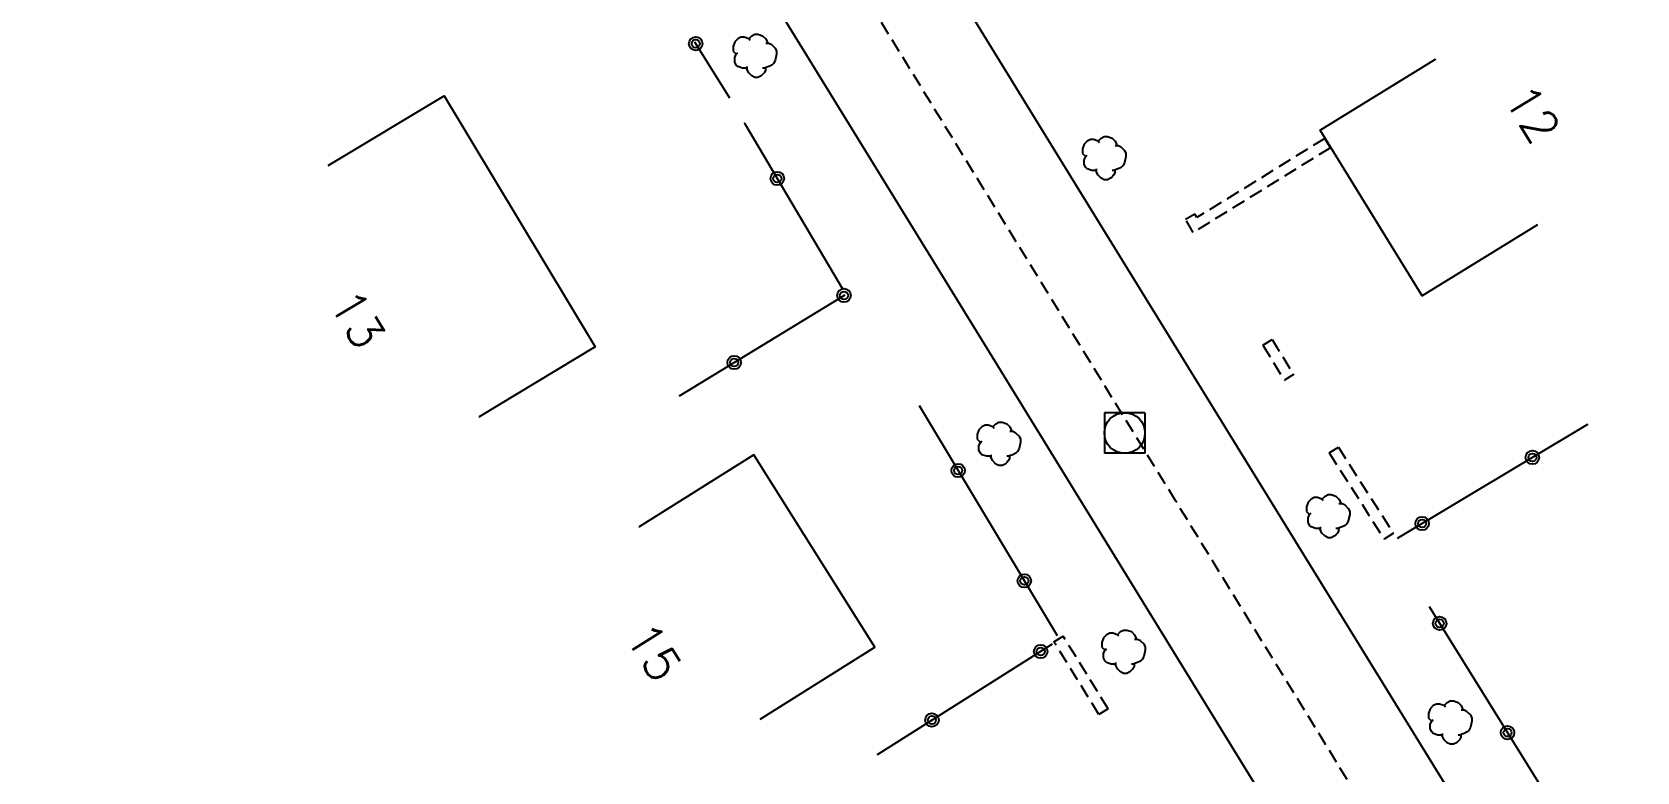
# Model space of a CAD drawing. Header units: millimetres. Extents: x 135000 to 136000, y 129211 to 130000.
# Drawn here: x 135001.2 to 135060.5, y 129671.4 to 129698.7 of the extents above; entities that cross this region are included whole.
import ezdxf
from ezdxf.enums import TextEntityAlignment as Align

# ---------------------------------------------------------------- set-up
doc = ezdxf.new("R2010")
doc.units = ezdxf.units.MM
doc.linetypes.add('DASHED', pattern=[0.75, 0.5, -0.25])
doc.layers.get('0').update_dxf_attribs({"linetype": 'CONTINUOUS'})
for name, color, linetype in [('W0001', 6, 'DASHED'), ('W0008', 7, 'CONTINUOUS'), ('W0100', 7, 'CONTINUOUS'), ('W0112', 1, 'DASHED'), ('W0300', 7, 'CONTINUOUS'), ('W0322', 7, 'CONTINUOUS'), ('W0420', 7, 'CONTINUOUS'), ('W0991', 7, 'CONTINUOUS')]:
    doc.layers.add(name, color=color, linetype=linetype)
doc.styles.get("Standard").update_dxf_attribs({"font": 'romans.shx', "width": 0.85})

# ---------------------------------------------------------------- blocks, each defined once
blk = doc.blocks.new('T300')
for p, q in [((-0.686, 0.629), (-0.8, 0.514)), ((-0.571, 0.686), (-0.686, 0.629)), ((-0.457, 0.686), (-0.571, 0.686)), ((-0.286, 0.629), (-0.457, 0.686)), ((-0.286, 0.629), (-0.171, 0.743)), ((-0.229, 0.571), (-0.286, 0.629)), ((-0.171, 0.743), (-0.057, 0.8)), ((-0.057, 0.8), (0.057, 0.8)), ((0.057, 0.8), (0.229, 0.743)), ((0.229, 0.743), (0.343, 0.629)), ((0.343, 0.629), (0.4, 0.514)), ((-0.8, 0.514), (-0.857, 0.343)), ((-0.857, 0.343), (-0.857, 0.171)), ((-0.857, 0.171), (-0.743, 0.057)), ((-0.8, -0.057), (-0.743, 0.057)), ((-0.743, 0.057), (-0.686, 0.114)), ((0.457, 0.457), (0.343, 0.457)), ((0.4, 0.514), (0.4, 0.457)), ((0.571, 0.4), (0.457, 0.457)), ((0.571, 0.4), (0.686, 0.286)), ((0.686, 0.286), (0.743, 0.171)), ((0.743, 0.057), (0.686, -0.171)), ((0.743, 0.171), (0.743, 0.057)), ((-0.8, -0.171), (-0.8, -0.057)), ((-0.8, -0.229), (-0.8, -0.171)), ((-0.743, -0.343), (-0.8, -0.229)), ((-0.686, -0.4), (-0.743, -0.343)), ((-0.514, -0.457), (-0.686, -0.4)), ((-0.4, -0.457), (-0.514, -0.457)), ((-0.4, -0.457), (-0.343, -0.457)), ((-0.343, -0.457), (-0.343, -0.4)), ((-0.343, -0.514), (-0.343, -0.457)), ((-0.286, -0.629), (-0.343, -0.514)), ((0.286, -0.457), (0.229, -0.457)), ((0.457, -0.4), (0.286, -0.457)), ((0.343, -0.514), (0.286, -0.629)), ((0.343, -0.514), (0.343, -0.457)), ((0.571, -0.343), (0.457, -0.4)), ((0.629, -0.286), (0.571, -0.343)), ((0.686, -0.171), (0.629, -0.286)), ((-0.171, -0.743), (-0.286, -0.629)), ((-0.057, -0.8), (-0.171, -0.743)), ((0.057, -0.8), (-0.057, -0.8)), ((0.171, -0.743), (0.057, -0.8)), ((0.229, -0.686), (0.171, -0.743)), ((0.286, -0.629), (0.229, -0.686))]:
    blk.add_line(p, q)
blk = doc.blocks.new('T420')
for p, q in [((0.75, 0.75), (-0.75, 0.75)), ((-0.75, 0.75), (-0.75, -0.75)), ((0.75, 0.75), (0.75, -0.75)), ((0.75, -0.75), (-0.75, -0.75))]:
    blk.add_line(p, q)
blk.add_ellipse((0, 0), major_axis=(-0.53, 0.53), ratio=1, start_param=3.926991, end_param=10.210176)
blk = doc.blocks.new('t322o')
at = {"color": 0, "linetype": 'Continuous'}
for radius in [0.25, 0.15]:
    blk.add_circle((0, 0), radius, dxfattribs=at)

msp = doc.modelspace()

# ---------------------------------------------------------------- linework, layer by layer
at = {"layer": 'W0001'}
msp.add_lwpolyline([(135195.041, 129595.942), (135184.012, 129594.013), (135164.114, 129591.496), (135153.09, 129590.964), (135143.643, 129591.582), (135135.473, 129592.832), (135124.961, 129595.46), (135112.846, 129600.134), (135104.069, 129604.805), (135097.513, 129608.919), (135087.508, 129617.032), (135081.238, 129623.366), (135074.346, 129631.758), (135069.284, 129639.57), (135062.102, 129651.201), (135053.755, 129664.747), (135043.494, 129681.404), (135031.134, 129701.482), (135020.994, 129717.902), (135009.515, 129736.472), (135003.841, 129745.704)], dxfattribs=at)
at = {"layer": 'W0008'}
for points in [[(135112.602, 129603.547), (135109.526, 129605.14), (135106.353, 129606.888), (135101.638, 129609.722), (135096.623, 129613.13), (135091.168, 129617.643), (135086.052, 129622.555), (135084.671, 129623.937), (135083.446, 129625.355), (135080.819, 129628.337), (135078.816, 129630.779), (135076.839, 129633.37), (135074.32, 129637.123), (135066.414, 129649.887), (135057.039, 129665.106), (135054.729, 129668.876), (135039.723, 129693.203), (135028.594, 129711.304), (135020.202, 129724.797), (135014.772, 129733.582), (135006.445, 129747.148)], [(135113.043, 129596.758), (135110.38, 129597.998), (135106.196, 129600.167), (135100.932, 129603.178), (135095.835, 129606.443), (135090.175, 129610.672), (135084.852, 129615.395), (135081.25, 129618.958), (135080.829, 129619.417), (135077.81, 129622.699), (135074.773, 129626.255), (135072.101, 129629.78), (135069.263, 129633.98), (135066.846, 129637.818), (135060.358, 129648.348), (135049.793, 129665.484), (135036.616, 129686.878), (135022.748, 129709.425), (135010.73, 129728.834), (135001.237, 129744.261)]]:
    msp.add_lwpolyline(points, dxfattribs=at)
at = {"layer": 'W0100'}
for points in [[(135056.854, 129691.601), (135052.596, 129688.981), (135048.827, 129695.104), (135053.085, 129697.725), (135053.085, 129697.725), (135053.085, 129697.725), (135053.085, 129697.725), (135053.085, 129697.725), (135053.085, 129697.725), (135053.085, 129697.725), (135053.085, 129697.725), (135053.085, 129697.725), (135053.085, 129697.725), (135053.085, 129697.725), (135053.085, 129697.725), (135053.085, 129697.725), (135053.085, 129697.725), (135053.085, 129697.725), (135053.085, 129697.725), (135053.085, 129697.725), (135053.085, 129697.725), (135053.085, 129697.725), (135053.085, 129697.725), (135053.085, 129697.725), (135053.085, 129697.725), (135053.085, 129697.725), (135053.085, 129697.725), (135053.085, 129697.725), (135053.085, 129697.725), (135053.085, 129697.725), (135053.085, 129697.725), (135053.085, 129697.725), (135053.085, 129697.725), (135053.085, 129697.725), (135053.085, 129697.725), (135053.085, 129697.725), (135053.085, 129697.725), (135053.085, 129697.725), (135053.085, 129697.725), (135053.085, 129697.725), (135053.085, 129697.725), (135053.085, 129697.725), (135053.085, 129697.725), (135053.085, 129697.725), (135053.085, 129697.725), (135053.085, 129697.725), (135053.085, 129697.725), (135053.085, 129697.725), (135053.085, 129697.725), (135053.085, 129697.725), (135053.085, 129697.725), (135053.085, 129697.725), (135053.085, 129697.725), (135053.085, 129697.725), (135053.085, 129697.725), (135053.085, 129697.725), (135053.085, 129697.725), (135053.085, 129697.725), (135053.085, 129697.725), (135053.085, 129697.725), (135053.085, 129697.725), (135053.085, 129697.725), (135053.085, 129697.725), (135053.085, 129697.725), (135053.085, 129697.725), (135053.085, 129697.725), (135053.085, 129697.725), (135053.085, 129697.725), (135053.085, 129697.725), (135053.085, 129697.725), (135053.085, 129697.725), (135053.085, 129697.725), (135053.085, 129697.725), (135053.085, 129697.725), (135053.085, 129697.725), (135053.085, 129697.725), (135053.085, 129697.725), (135053.085, 129697.725), (135053.085, 129697.725), (135053.085, 129697.725), (135053.085, 129697.725), (135053.085, 129697.725), (135053.085, 129697.725), (135053.085, 129697.725), (135053.085, 129697.725), (135053.085, 129697.725), (135053.085, 129697.725), (135053.085, 129697.725), (135053.085, 129697.725), (135053.085, 129697.725), (135053.085, 129697.725), (135053.085, 129697.725), (135053.085, 129697.725), (135053.085, 129697.725), (135053.085, 129697.725), (135053.085, 129697.725), (135053.085, 129697.725), (135053.085, 129697.725), (135053.085, 129697.725), (135053.085, 129697.725), (135053.085, 129697.725), (135053.085, 129697.725), (135053.085, 129697.725), (135053.085, 129697.725), (135053.085, 129697.725), (135053.085, 129697.725), (135053.085, 129697.725), (135053.085, 129697.725), (135053.085, 129697.725), (135053.085, 129697.725), (135053.085, 129697.725), (135053.085, 129697.725), (135053.085, 129697.725), (135053.085, 129697.725), (135053.085, 129697.725), (135053.085, 129697.725), (135053.085, 129697.725), (135053.085, 129697.725), (135053.085, 129697.725), (135053.085, 129697.725)], [(135012.181, 129693.794), (135016.466, 129696.371), (135022.042, 129687.1), (135017.758, 129684.523), (135017.758, 129684.523), (135017.758, 129684.523), (135017.758, 129684.523), (135017.758, 129684.523), (135017.758, 129684.523), (135017.758, 129684.523), (135017.758, 129684.523), (135017.758, 129684.523), (135017.758, 129684.523), (135017.758, 129684.523), (135017.758, 129684.523), (135017.758, 129684.523), (135017.758, 129684.523), (135017.758, 129684.523), (135017.758, 129684.523), (135017.758, 129684.523), (135017.758, 129684.523), (135017.758, 129684.523), (135017.758, 129684.523), (135017.758, 129684.523), (135017.758, 129684.523), (135017.758, 129684.523), (135017.758, 129684.523), (135017.758, 129684.523), (135017.758, 129684.523), (135017.758, 129684.523), (135017.758, 129684.523), (135017.758, 129684.523), (135017.758, 129684.523), (135017.758, 129684.523), (135017.758, 129684.523), (135017.758, 129684.523), (135017.758, 129684.523), (135017.758, 129684.523), (135017.758, 129684.523), (135017.758, 129684.523), (135017.758, 129684.523), (135017.758, 129684.523), (135017.758, 129684.523), (135017.758, 129684.523), (135017.758, 129684.523), (135017.758, 129684.523), (135017.758, 129684.523), (135017.758, 129684.523), (135017.758, 129684.523), (135017.758, 129684.523), (135017.758, 129684.523), (135017.758, 129684.523), (135017.758, 129684.523), (135017.758, 129684.523), (135017.758, 129684.523), (135017.758, 129684.523), (135017.758, 129684.523), (135017.758, 129684.523), (135017.758, 129684.523), (135017.758, 129684.523), (135017.758, 129684.523), (135017.758, 129684.523), (135017.758, 129684.523), (135017.758, 129684.523), (135017.758, 129684.523), (135017.758, 129684.523), (135017.758, 129684.523), (135017.758, 129684.523), (135017.758, 129684.523), (135017.758, 129684.523), (135017.758, 129684.523), (135017.758, 129684.523), (135017.758, 129684.523), (135017.758, 129684.523), (135017.758, 129684.523), (135017.758, 129684.523), (135017.758, 129684.523), (135017.758, 129684.523), (135017.758, 129684.523), (135017.758, 129684.523), (135017.758, 129684.523), (135017.758, 129684.523), (135017.758, 129684.523), (135017.758, 129684.523), (135017.758, 129684.523), (135017.758, 129684.523), (135017.758, 129684.523), (135017.758, 129684.523), (135017.758, 129684.523), (135017.758, 129684.523), (135017.758, 129684.523), (135017.758, 129684.523), (135017.758, 129684.523), (135017.758, 129684.523), (135017.758, 129684.523), (135017.758, 129684.523), (135017.758, 129684.523), (135017.758, 129684.523), (135017.758, 129684.523), (135017.758, 129684.523), (135017.758, 129684.523), (135017.758, 129684.523), (135017.758, 129684.523), (135017.758, 129684.523), (135017.758, 129684.523), (135017.758, 129684.523), (135017.758, 129684.523), (135017.758, 129684.523), (135017.758, 129684.523), (135017.758, 129684.523), (135017.758, 129684.523), (135017.758, 129684.523), (135017.758, 129684.523), (135017.758, 129684.523), (135017.758, 129684.523), (135017.758, 129684.523), (135017.758, 129684.523), (135017.758, 129684.523), (135017.758, 129684.523), (135017.758, 129684.523)], [(135028.135, 129673.356), (135032.367, 129676.018), (135027.899, 129683.121), (135023.667, 129680.458), (135023.667, 129680.458), (135023.667, 129680.458), (135023.667, 129680.458), (135023.667, 129680.458), (135023.667, 129680.458), (135023.667, 129680.458), (135023.667, 129680.458), (135023.667, 129680.458), (135023.667, 129680.458), (135023.667, 129680.458), (135023.667, 129680.458), (135023.667, 129680.458), (135023.667, 129680.458), (135023.667, 129680.458), (135023.667, 129680.458), (135023.667, 129680.458), (135023.667, 129680.458), (135023.667, 129680.458), (135023.667, 129680.458), (135023.667, 129680.458), (135023.667, 129680.458), (135023.667, 129680.458), (135023.667, 129680.458), (135023.667, 129680.458), (135023.667, 129680.458), (135023.667, 129680.458), (135023.667, 129680.458), (135023.667, 129680.458), (135023.667, 129680.458), (135023.667, 129680.458), (135023.667, 129680.458), (135023.667, 129680.458), (135023.667, 129680.458), (135023.667, 129680.458), (135023.667, 129680.458), (135023.667, 129680.458), (135023.667, 129680.458), (135023.667, 129680.458), (135023.667, 129680.458), (135023.667, 129680.458), (135023.667, 129680.458), (135023.667, 129680.458), (135023.667, 129680.458), (135023.667, 129680.458), (135023.667, 129680.458), (135023.667, 129680.458), (135023.667, 129680.458), (135023.667, 129680.458), (135023.667, 129680.458), (135023.667, 129680.458), (135023.667, 129680.458), (135023.667, 129680.458), (135023.667, 129680.458), (135023.667, 129680.458), (135023.667, 129680.458), (135023.667, 129680.458), (135023.667, 129680.458), (135023.667, 129680.458), (135023.667, 129680.458), (135023.667, 129680.458), (135023.667, 129680.458), (135023.667, 129680.458), (135023.667, 129680.458), (135023.667, 129680.458), (135023.667, 129680.458), (135023.667, 129680.458), (135023.667, 129680.458), (135023.667, 129680.458), (135023.667, 129680.458), (135023.667, 129680.458), (135023.667, 129680.458), (135023.667, 129680.458), (135023.667, 129680.458), (135023.667, 129680.458), (135023.667, 129680.458), (135023.667, 129680.458), (135023.667, 129680.458), (135023.667, 129680.458), (135023.667, 129680.458), (135023.667, 129680.458), (135023.667, 129680.458), (135023.667, 129680.458), (135023.667, 129680.458), (135023.667, 129680.458), (135023.667, 129680.458), (135023.667, 129680.458), (135023.667, 129680.458), (135023.667, 129680.458), (135023.667, 129680.458), (135023.667, 129680.458), (135023.667, 129680.458), (135023.667, 129680.458), (135023.667, 129680.458), (135023.667, 129680.458), (135023.667, 129680.458), (135023.667, 129680.458), (135023.667, 129680.458), (135023.667, 129680.458), (135023.667, 129680.458), (135023.667, 129680.458), (135023.667, 129680.458), (135023.667, 129680.458), (135023.667, 129680.458), (135023.667, 129680.458), (135023.667, 129680.458), (135023.667, 129680.458), (135023.667, 129680.458), (135023.667, 129680.458), (135023.667, 129680.458), (135023.667, 129680.458), (135023.667, 129680.458), (135023.667, 129680.458), (135023.667, 129680.458), (135023.667, 129680.458), (135023.667, 129680.458), (135023.667, 129680.458)]]:
    msp.add_lwpolyline(points, dxfattribs=at)
at = {"layer": 'W0112'}
for points in [[(135049.205, 129694.454), (135048.995, 129694.794), (135044.276, 129691.875), (135044.199, 129692.005), (135043.855, 129691.801), (135043.855, 129691.801), (135043.855, 129691.801), (135043.855, 129691.801), (135043.855, 129691.801), (135043.855, 129691.801), (135043.855, 129691.801), (135043.855, 129691.801), (135043.855, 129691.801), (135043.855, 129691.801), (135043.855, 129691.801), (135043.855, 129691.801), (135043.855, 129691.801), (135043.855, 129691.801), (135043.855, 129691.801), (135043.855, 129691.801), (135043.855, 129691.801), (135043.855, 129691.801), (135043.855, 129691.801), (135043.855, 129691.801), (135043.855, 129691.801), (135043.855, 129691.801), (135043.855, 129691.801), (135043.855, 129691.801), (135043.855, 129691.801), (135043.855, 129691.801), (135043.855, 129691.801), (135043.855, 129691.801), (135043.855, 129691.801), (135043.855, 129691.801), (135043.855, 129691.801), (135043.855, 129691.801), (135043.855, 129691.801), (135043.855, 129691.801), (135043.855, 129691.801), (135043.855, 129691.801), (135043.855, 129691.801), (135043.855, 129691.801), (135043.855, 129691.801), (135043.855, 129691.801), (135043.855, 129691.801), (135043.855, 129691.801), (135043.855, 129691.801), (135043.855, 129691.801), (135043.855, 129691.801), (135043.855, 129691.801), (135043.855, 129691.801), (135043.855, 129691.801), (135043.855, 129691.801), (135043.855, 129691.801), (135043.855, 129691.801), (135043.855, 129691.801), (135043.855, 129691.801), (135043.855, 129691.801), (135043.855, 129691.801), (135043.855, 129691.801), (135043.855, 129691.801), (135043.855, 129691.801), (135043.855, 129691.801), (135043.855, 129691.801), (135043.855, 129691.801), (135043.855, 129691.801), (135043.855, 129691.801), (135043.855, 129691.801), (135043.855, 129691.801), (135043.855, 129691.801), (135043.855, 129691.801), (135043.855, 129691.801), (135043.855, 129691.801), (135043.855, 129691.801), (135043.855, 129691.801), (135043.855, 129691.801), (135043.855, 129691.801), (135043.855, 129691.801), (135043.855, 129691.801), (135043.855, 129691.801), (135043.855, 129691.801), (135043.855, 129691.801), (135043.855, 129691.801), (135043.855, 129691.801), (135043.855, 129691.801), (135043.855, 129691.801), (135043.855, 129691.801), (135043.855, 129691.801), (135043.855, 129691.801), (135043.855, 129691.801), (135043.855, 129691.801), (135043.855, 129691.801), (135043.855, 129691.801), (135043.855, 129691.801), (135043.855, 129691.801), (135043.855, 129691.801), (135043.855, 129691.801), (135043.855, 129691.801), (135043.855, 129691.801), (135043.855, 129691.801), (135043.855, 129691.801), (135043.855, 129691.801), (135043.855, 129691.801), (135043.855, 129691.801), (135043.855, 129691.801), (135043.855, 129691.801), (135043.855, 129691.801), (135043.855, 129691.801), (135043.855, 129691.801), (135043.855, 129691.801), (135043.855, 129691.801), (135043.855, 129691.801), (135043.855, 129691.801), (135043.855, 129691.801), (135043.855, 129691.801), (135043.855, 129691.801), (135043.855, 129691.801), (135043.855, 129691.801), (135043.855, 129691.801), (135043.855, 129691.801)], [(135049.205, 129694.454), (135044.14, 129691.321), (135043.855, 129691.801), (135043.855, 129691.801), (135043.855, 129691.801), (135043.855, 129691.801), (135043.855, 129691.801), (135043.855, 129691.801), (135043.855, 129691.801), (135043.855, 129691.801), (135043.855, 129691.801), (135043.855, 129691.801), (135043.855, 129691.801), (135043.855, 129691.801), (135043.855, 129691.801), (135043.855, 129691.801), (135043.855, 129691.801), (135043.855, 129691.801), (135043.855, 129691.801), (135043.855, 129691.801), (135043.855, 129691.801), (135043.855, 129691.801), (135043.855, 129691.801), (135043.855, 129691.801), (135043.855, 129691.801), (135043.855, 129691.801), (135043.855, 129691.801), (135043.855, 129691.801), (135043.855, 129691.801), (135043.855, 129691.801), (135043.855, 129691.801), (135043.855, 129691.801), (135043.855, 129691.801), (135043.855, 129691.801), (135043.855, 129691.801), (135043.855, 129691.801), (135043.855, 129691.801), (135043.855, 129691.801), (135043.855, 129691.801), (135043.855, 129691.801), (135043.855, 129691.801), (135043.855, 129691.801), (135043.855, 129691.801), (135043.855, 129691.801), (135043.855, 129691.801), (135043.855, 129691.801), (135043.855, 129691.801), (135043.855, 129691.801), (135043.855, 129691.801), (135043.855, 129691.801), (135043.855, 129691.801), (135043.855, 129691.801), (135043.855, 129691.801), (135043.855, 129691.801), (135043.855, 129691.801), (135043.855, 129691.801), (135043.855, 129691.801), (135043.855, 129691.801), (135043.855, 129691.801), (135043.855, 129691.801), (135043.855, 129691.801), (135043.855, 129691.801), (135043.855, 129691.801), (135043.855, 129691.801), (135043.855, 129691.801), (135043.855, 129691.801), (135043.855, 129691.801), (135043.855, 129691.801), (135043.855, 129691.801), (135043.855, 129691.801), (135043.855, 129691.801), (135043.855, 129691.801), (135043.855, 129691.801), (135043.855, 129691.801), (135043.855, 129691.801), (135043.855, 129691.801), (135043.855, 129691.801), (135043.855, 129691.801), (135043.855, 129691.801), (135043.855, 129691.801), (135043.855, 129691.801), (135043.855, 129691.801), (135043.855, 129691.801), (135043.855, 129691.801), (135043.855, 129691.801), (135043.855, 129691.801), (135043.855, 129691.801), (135043.855, 129691.801), (135043.855, 129691.801), (135043.855, 129691.801), (135043.855, 129691.801), (135043.855, 129691.801), (135043.855, 129691.801), (135043.855, 129691.801), (135043.855, 129691.801), (135043.855, 129691.801), (135043.855, 129691.801), (135043.855, 129691.801), (135043.855, 129691.801), (135043.855, 129691.801), (135043.855, 129691.801), (135043.855, 129691.801), (135043.855, 129691.801), (135043.855, 129691.801), (135043.855, 129691.801), (135043.855, 129691.801), (135043.855, 129691.801), (135043.855, 129691.801), (135043.855, 129691.801), (135043.855, 129691.801), (135043.855, 129691.801), (135043.855, 129691.801), (135043.855, 129691.801), (135043.855, 129691.801), (135043.855, 129691.801), (135043.855, 129691.801), (135043.855, 129691.801), (135043.855, 129691.801), (135043.855, 129691.801), (135043.855, 129691.801)], [(135046.712, 129687.163), (135047.053, 129687.373), (135047.844, 129686.085), (135047.504, 129685.875), (135047.504, 129685.875), (135047.504, 129685.875), (135047.504, 129685.875), (135047.504, 129685.875), (135047.504, 129685.875), (135047.504, 129685.875), (135047.504, 129685.875), (135047.504, 129685.875), (135047.504, 129685.875), (135047.504, 129685.875), (135047.504, 129685.875), (135047.504, 129685.875), (135047.504, 129685.875), (135047.504, 129685.875), (135047.504, 129685.875), (135047.504, 129685.875), (135047.504, 129685.875), (135047.504, 129685.875), (135047.504, 129685.875), (135047.504, 129685.875), (135047.504, 129685.875), (135047.504, 129685.875), (135047.504, 129685.875), (135047.504, 129685.875), (135047.504, 129685.875), (135047.504, 129685.875), (135047.504, 129685.875), (135047.504, 129685.875), (135047.504, 129685.875), (135047.504, 129685.875), (135047.504, 129685.875), (135047.504, 129685.875), (135047.504, 129685.875), (135047.504, 129685.875), (135047.504, 129685.875), (135047.504, 129685.875), (135047.504, 129685.875), (135047.504, 129685.875), (135047.504, 129685.875), (135047.504, 129685.875), (135047.504, 129685.875), (135047.504, 129685.875), (135047.504, 129685.875), (135047.504, 129685.875), (135047.504, 129685.875), (135047.504, 129685.875), (135047.504, 129685.875), (135047.504, 129685.875), (135047.504, 129685.875), (135047.504, 129685.875), (135047.504, 129685.875), (135047.504, 129685.875), (135047.504, 129685.875), (135047.504, 129685.875), (135047.504, 129685.875), (135047.504, 129685.875), (135047.504, 129685.875), (135047.504, 129685.875), (135047.504, 129685.875), (135047.504, 129685.875), (135047.504, 129685.875), (135047.504, 129685.875), (135047.504, 129685.875), (135047.504, 129685.875), (135047.504, 129685.875), (135047.504, 129685.875), (135047.504, 129685.875), (135047.504, 129685.875), (135047.504, 129685.875), (135047.504, 129685.875), (135047.504, 129685.875), (135047.504, 129685.875), (135047.504, 129685.875), (135047.504, 129685.875), (135047.504, 129685.875), (135047.504, 129685.875), (135047.504, 129685.875), (135047.504, 129685.875), (135047.504, 129685.875), (135047.504, 129685.875), (135047.504, 129685.875), (135047.504, 129685.875), (135047.504, 129685.875), (135047.504, 129685.875), (135047.504, 129685.875), (135047.504, 129685.875), (135047.504, 129685.875), (135047.504, 129685.875), (135047.504, 129685.875), (135047.504, 129685.875), (135047.504, 129685.875), (135047.504, 129685.875), (135047.504, 129685.875), (135047.504, 129685.875), (135047.504, 129685.875), (135047.504, 129685.875), (135047.504, 129685.875), (135047.504, 129685.875), (135047.504, 129685.875), (135047.504, 129685.875), (135047.504, 129685.875), (135047.504, 129685.875), (135047.504, 129685.875), (135047.504, 129685.875), (135047.504, 129685.875), (135047.504, 129685.875), (135047.504, 129685.875), (135047.504, 129685.875), (135047.504, 129685.875), (135047.504, 129685.875), (135047.504, 129685.875), (135047.504, 129685.875), (135047.504, 129685.875), (135047.504, 129685.875), (135047.504, 129685.875), (135047.504, 129685.875)], [(135046.712, 129687.163), (135047.504, 129685.875), (135047.504, 129685.875), (135047.504, 129685.875), (135047.504, 129685.875), (135047.504, 129685.875), (135047.504, 129685.875), (135047.504, 129685.875), (135047.504, 129685.875), (135047.504, 129685.875), (135047.504, 129685.875), (135047.504, 129685.875), (135047.504, 129685.875), (135047.504, 129685.875), (135047.504, 129685.875), (135047.504, 129685.875), (135047.504, 129685.875), (135047.504, 129685.875), (135047.504, 129685.875), (135047.504, 129685.875), (135047.504, 129685.875), (135047.504, 129685.875), (135047.504, 129685.875), (135047.504, 129685.875), (135047.504, 129685.875), (135047.504, 129685.875), (135047.504, 129685.875), (135047.504, 129685.875), (135047.504, 129685.875), (135047.504, 129685.875), (135047.504, 129685.875), (135047.504, 129685.875), (135047.504, 129685.875), (135047.504, 129685.875), (135047.504, 129685.875), (135047.504, 129685.875), (135047.504, 129685.875), (135047.504, 129685.875), (135047.504, 129685.875), (135047.504, 129685.875), (135047.504, 129685.875), (135047.504, 129685.875), (135047.504, 129685.875), (135047.504, 129685.875), (135047.504, 129685.875), (135047.504, 129685.875), (135047.504, 129685.875), (135047.504, 129685.875), (135047.504, 129685.875), (135047.504, 129685.875), (135047.504, 129685.875), (135047.504, 129685.875), (135047.504, 129685.875), (135047.504, 129685.875), (135047.504, 129685.875), (135047.504, 129685.875), (135047.504, 129685.875), (135047.504, 129685.875), (135047.504, 129685.875), (135047.504, 129685.875), (135047.504, 129685.875), (135047.504, 129685.875), (135047.504, 129685.875), (135047.504, 129685.875), (135047.504, 129685.875), (135047.504, 129685.875), (135047.504, 129685.875), (135047.504, 129685.875), (135047.504, 129685.875), (135047.504, 129685.875), (135047.504, 129685.875), (135047.504, 129685.875), (135047.504, 129685.875), (135047.504, 129685.875), (135047.504, 129685.875), (135047.504, 129685.875), (135047.504, 129685.875), (135047.504, 129685.875), (135047.504, 129685.875), (135047.504, 129685.875), (135047.504, 129685.875), (135047.504, 129685.875), (135047.504, 129685.875), (135047.504, 129685.875), (135047.504, 129685.875), (135047.504, 129685.875), (135047.504, 129685.875), (135047.504, 129685.875), (135047.504, 129685.875), (135047.504, 129685.875), (135047.504, 129685.875), (135047.504, 129685.875), (135047.504, 129685.875), (135047.504, 129685.875), (135047.504, 129685.875), (135047.504, 129685.875), (135047.504, 129685.875), (135047.504, 129685.875), (135047.504, 129685.875), (135047.504, 129685.875), (135047.504, 129685.875), (135047.504, 129685.875), (135047.504, 129685.875), (135047.504, 129685.875), (135047.504, 129685.875), (135047.504, 129685.875), (135047.504, 129685.875), (135047.504, 129685.875), (135047.504, 129685.875), (135047.504, 129685.875), (135047.504, 129685.875), (135047.504, 129685.875), (135047.504, 129685.875), (135047.504, 129685.875), (135047.504, 129685.875), (135047.504, 129685.875), (135047.504, 129685.875), (135047.504, 129685.875), (135047.504, 129685.875), (135047.504, 129685.875)], [(135049.162, 129683.184), (135049.499, 129683.399), (135051.53, 129680.219), (135051.193, 129680.004), (135051.193, 129680.004), (135051.193, 129680.004), (135051.193, 129680.004), (135051.193, 129680.004), (135051.193, 129680.004), (135051.193, 129680.004), (135051.193, 129680.004), (135051.193, 129680.004), (135051.193, 129680.004), (135051.193, 129680.004), (135051.193, 129680.004), (135051.193, 129680.004), (135051.193, 129680.004), (135051.193, 129680.004), (135051.193, 129680.004), (135051.193, 129680.004), (135051.193, 129680.004), (135051.193, 129680.004), (135051.193, 129680.004), (135051.193, 129680.004), (135051.193, 129680.004), (135051.193, 129680.004), (135051.193, 129680.004), (135051.193, 129680.004), (135051.193, 129680.004), (135051.193, 129680.004), (135051.193, 129680.004), (135051.193, 129680.004), (135051.193, 129680.004), (135051.193, 129680.004), (135051.193, 129680.004), (135051.193, 129680.004), (135051.193, 129680.004), (135051.193, 129680.004), (135051.193, 129680.004), (135051.193, 129680.004), (135051.193, 129680.004), (135051.193, 129680.004), (135051.193, 129680.004), (135051.193, 129680.004), (135051.193, 129680.004), (135051.193, 129680.004), (135051.193, 129680.004), (135051.193, 129680.004), (135051.193, 129680.004), (135051.193, 129680.004), (135051.193, 129680.004), (135051.193, 129680.004), (135051.193, 129680.004), (135051.193, 129680.004), (135051.193, 129680.004), (135051.193, 129680.004), (135051.193, 129680.004), (135051.193, 129680.004), (135051.193, 129680.004), (135051.193, 129680.004), (135051.193, 129680.004), (135051.193, 129680.004), (135051.193, 129680.004), (135051.193, 129680.004), (135051.193, 129680.004), (135051.193, 129680.004), (135051.193, 129680.004), (135051.193, 129680.004), (135051.193, 129680.004), (135051.193, 129680.004), (135051.193, 129680.004), (135051.193, 129680.004), (135051.193, 129680.004), (135051.193, 129680.004), (135051.193, 129680.004), (135051.193, 129680.004), (135051.193, 129680.004), (135051.193, 129680.004), (135051.193, 129680.004), (135051.193, 129680.004), (135051.193, 129680.004), (135051.193, 129680.004), (135051.193, 129680.004), (135051.193, 129680.004), (135051.193, 129680.004), (135051.193, 129680.004), (135051.193, 129680.004), (135051.193, 129680.004), (135051.193, 129680.004), (135051.193, 129680.004), (135051.193, 129680.004), (135051.193, 129680.004), (135051.193, 129680.004), (135051.193, 129680.004), (135051.193, 129680.004), (135051.193, 129680.004), (135051.193, 129680.004), (135051.193, 129680.004), (135051.193, 129680.004), (135051.193, 129680.004), (135051.193, 129680.004), (135051.193, 129680.004), (135051.193, 129680.004), (135051.193, 129680.004), (135051.193, 129680.004), (135051.193, 129680.004), (135051.193, 129680.004), (135051.193, 129680.004), (135051.193, 129680.004), (135051.193, 129680.004), (135051.193, 129680.004), (135051.193, 129680.004), (135051.193, 129680.004), (135051.193, 129680.004), (135051.193, 129680.004), (135051.193, 129680.004), (135051.193, 129680.004), (135051.193, 129680.004), (135051.193, 129680.004), (135051.193, 129680.004)], [(135049.162, 129683.184), (135051.193, 129680.004), (135051.193, 129680.004), (135051.193, 129680.004), (135051.193, 129680.004), (135051.193, 129680.004), (135051.193, 129680.004), (135051.193, 129680.004), (135051.193, 129680.004), (135051.193, 129680.004), (135051.193, 129680.004), (135051.193, 129680.004), (135051.193, 129680.004), (135051.193, 129680.004), (135051.193, 129680.004), (135051.193, 129680.004), (135051.193, 129680.004), (135051.193, 129680.004), (135051.193, 129680.004), (135051.193, 129680.004), (135051.193, 129680.004), (135051.193, 129680.004), (135051.193, 129680.004), (135051.193, 129680.004), (135051.193, 129680.004), (135051.193, 129680.004), (135051.193, 129680.004), (135051.193, 129680.004), (135051.193, 129680.004), (135051.193, 129680.004), (135051.193, 129680.004), (135051.193, 129680.004), (135051.193, 129680.004), (135051.193, 129680.004), (135051.193, 129680.004), (135051.193, 129680.004), (135051.193, 129680.004), (135051.193, 129680.004), (135051.193, 129680.004), (135051.193, 129680.004), (135051.193, 129680.004), (135051.193, 129680.004), (135051.193, 129680.004), (135051.193, 129680.004), (135051.193, 129680.004), (135051.193, 129680.004), (135051.193, 129680.004), (135051.193, 129680.004), (135051.193, 129680.004), (135051.193, 129680.004), (135051.193, 129680.004), (135051.193, 129680.004), (135051.193, 129680.004), (135051.193, 129680.004), (135051.193, 129680.004), (135051.193, 129680.004), (135051.193, 129680.004), (135051.193, 129680.004), (135051.193, 129680.004), (135051.193, 129680.004), (135051.193, 129680.004), (135051.193, 129680.004), (135051.193, 129680.004), (135051.193, 129680.004), (135051.193, 129680.004), (135051.193, 129680.004), (135051.193, 129680.004), (135051.193, 129680.004), (135051.193, 129680.004), (135051.193, 129680.004), (135051.193, 129680.004), (135051.193, 129680.004), (135051.193, 129680.004), (135051.193, 129680.004), (135051.193, 129680.004), (135051.193, 129680.004), (135051.193, 129680.004), (135051.193, 129680.004), (135051.193, 129680.004), (135051.193, 129680.004), (135051.193, 129680.004), (135051.193, 129680.004), (135051.193, 129680.004), (135051.193, 129680.004), (135051.193, 129680.004), (135051.193, 129680.004), (135051.193, 129680.004), (135051.193, 129680.004), (135051.193, 129680.004), (135051.193, 129680.004), (135051.193, 129680.004), (135051.193, 129680.004), (135051.193, 129680.004), (135051.193, 129680.004), (135051.193, 129680.004), (135051.193, 129680.004), (135051.193, 129680.004), (135051.193, 129680.004), (135051.193, 129680.004), (135051.193, 129680.004), (135051.193, 129680.004), (135051.193, 129680.004), (135051.193, 129680.004), (135051.193, 129680.004), (135051.193, 129680.004), (135051.193, 129680.004), (135051.193, 129680.004), (135051.193, 129680.004), (135051.193, 129680.004), (135051.193, 129680.004), (135051.193, 129680.004), (135051.193, 129680.004), (135051.193, 129680.004), (135051.193, 129680.004), (135051.193, 129680.004), (135051.193, 129680.004), (135051.193, 129680.004), (135051.193, 129680.004), (135051.193, 129680.004), (135051.193, 129680.004)], [(135040.992, 129673.743), (135040.652, 129673.532), (135038.992, 129676.21), (135039.332, 129676.421), (135039.332, 129676.421), (135039.332, 129676.421), (135039.332, 129676.421), (135039.332, 129676.421), (135039.332, 129676.421), (135039.332, 129676.421), (135039.332, 129676.421), (135039.332, 129676.421), (135039.332, 129676.421), (135039.332, 129676.421), (135039.332, 129676.421), (135039.332, 129676.421), (135039.332, 129676.421), (135039.332, 129676.421), (135039.332, 129676.421), (135039.332, 129676.421), (135039.332, 129676.421), (135039.332, 129676.421), (135039.332, 129676.421), (135039.332, 129676.421), (135039.332, 129676.421), (135039.332, 129676.421), (135039.332, 129676.421), (135039.332, 129676.421), (135039.332, 129676.421), (135039.332, 129676.421), (135039.332, 129676.421), (135039.332, 129676.421), (135039.332, 129676.421), (135039.332, 129676.421), (135039.332, 129676.421), (135039.332, 129676.421), (135039.332, 129676.421), (135039.332, 129676.421), (135039.332, 129676.421), (135039.332, 129676.421), (135039.332, 129676.421), (135039.332, 129676.421), (135039.332, 129676.421), (135039.332, 129676.421), (135039.332, 129676.421), (135039.332, 129676.421), (135039.332, 129676.421), (135039.332, 129676.421), (135039.332, 129676.421), (135039.332, 129676.421), (135039.332, 129676.421), (135039.332, 129676.421), (135039.332, 129676.421), (135039.332, 129676.421), (135039.332, 129676.421), (135039.332, 129676.421), (135039.332, 129676.421), (135039.332, 129676.421), (135039.332, 129676.421), (135039.332, 129676.421), (135039.332, 129676.421), (135039.332, 129676.421), (135039.332, 129676.421), (135039.332, 129676.421), (135039.332, 129676.421), (135039.332, 129676.421), (135039.332, 129676.421), (135039.332, 129676.421), (135039.332, 129676.421), (135039.332, 129676.421), (135039.332, 129676.421), (135039.332, 129676.421), (135039.332, 129676.421), (135039.332, 129676.421), (135039.332, 129676.421), (135039.332, 129676.421), (135039.332, 129676.421), (135039.332, 129676.421), (135039.332, 129676.421), (135039.332, 129676.421), (135039.332, 129676.421), (135039.332, 129676.421), (135039.332, 129676.421), (135039.332, 129676.421), (135039.332, 129676.421), (135039.332, 129676.421), (135039.332, 129676.421), (135039.332, 129676.421), (135039.332, 129676.421), (135039.332, 129676.421), (135039.332, 129676.421), (135039.332, 129676.421), (135039.332, 129676.421), (135039.332, 129676.421), (135039.332, 129676.421), (135039.332, 129676.421), (135039.332, 129676.421), (135039.332, 129676.421), (135039.332, 129676.421), (135039.332, 129676.421), (135039.332, 129676.421), (135039.332, 129676.421), (135039.332, 129676.421), (135039.332, 129676.421), (135039.332, 129676.421), (135039.332, 129676.421), (135039.332, 129676.421), (135039.332, 129676.421), (135039.332, 129676.421), (135039.332, 129676.421), (135039.332, 129676.421), (135039.332, 129676.421), (135039.332, 129676.421), (135039.332, 129676.421), (135039.332, 129676.421), (135039.332, 129676.421), (135039.332, 129676.421), (135039.332, 129676.421), (135039.332, 129676.421), (135039.332, 129676.421)], [(135040.992, 129673.743), (135039.332, 129676.421), (135039.332, 129676.421), (135039.332, 129676.421), (135039.332, 129676.421), (135039.332, 129676.421), (135039.332, 129676.421), (135039.332, 129676.421), (135039.332, 129676.421), (135039.332, 129676.421), (135039.332, 129676.421), (135039.332, 129676.421), (135039.332, 129676.421), (135039.332, 129676.421), (135039.332, 129676.421), (135039.332, 129676.421), (135039.332, 129676.421), (135039.332, 129676.421), (135039.332, 129676.421), (135039.332, 129676.421), (135039.332, 129676.421), (135039.332, 129676.421), (135039.332, 129676.421), (135039.332, 129676.421), (135039.332, 129676.421), (135039.332, 129676.421), (135039.332, 129676.421), (135039.332, 129676.421), (135039.332, 129676.421), (135039.332, 129676.421), (135039.332, 129676.421), (135039.332, 129676.421), (135039.332, 129676.421), (135039.332, 129676.421), (135039.332, 129676.421), (135039.332, 129676.421), (135039.332, 129676.421), (135039.332, 129676.421), (135039.332, 129676.421), (135039.332, 129676.421), (135039.332, 129676.421), (135039.332, 129676.421), (135039.332, 129676.421), (135039.332, 129676.421), (135039.332, 129676.421), (135039.332, 129676.421), (135039.332, 129676.421), (135039.332, 129676.421), (135039.332, 129676.421), (135039.332, 129676.421), (135039.332, 129676.421), (135039.332, 129676.421), (135039.332, 129676.421), (135039.332, 129676.421), (135039.332, 129676.421), (135039.332, 129676.421), (135039.332, 129676.421), (135039.332, 129676.421), (135039.332, 129676.421), (135039.332, 129676.421), (135039.332, 129676.421), (135039.332, 129676.421), (135039.332, 129676.421), (135039.332, 129676.421), (135039.332, 129676.421), (135039.332, 129676.421), (135039.332, 129676.421), (135039.332, 129676.421), (135039.332, 129676.421), (135039.332, 129676.421), (135039.332, 129676.421), (135039.332, 129676.421), (135039.332, 129676.421), (135039.332, 129676.421), (135039.332, 129676.421), (135039.332, 129676.421), (135039.332, 129676.421), (135039.332, 129676.421), (135039.332, 129676.421), (135039.332, 129676.421), (135039.332, 129676.421), (135039.332, 129676.421), (135039.332, 129676.421), (135039.332, 129676.421), (135039.332, 129676.421), (135039.332, 129676.421), (135039.332, 129676.421), (135039.332, 129676.421), (135039.332, 129676.421), (135039.332, 129676.421), (135039.332, 129676.421), (135039.332, 129676.421), (135039.332, 129676.421), (135039.332, 129676.421), (135039.332, 129676.421), (135039.332, 129676.421), (135039.332, 129676.421), (135039.332, 129676.421), (135039.332, 129676.421), (135039.332, 129676.421), (135039.332, 129676.421), (135039.332, 129676.421), (135039.332, 129676.421), (135039.332, 129676.421), (135039.332, 129676.421), (135039.332, 129676.421), (135039.332, 129676.421), (135039.332, 129676.421), (135039.332, 129676.421), (135039.332, 129676.421), (135039.332, 129676.421), (135039.332, 129676.421), (135039.332, 129676.421), (135039.332, 129676.421), (135039.332, 129676.421), (135039.332, 129676.421), (135039.332, 129676.421), (135039.332, 129676.421), (135039.332, 129676.421), (135039.332, 129676.421)]]:
    msp.add_lwpolyline(points, dxfattribs=at)
at = {"layer": 'W0322'}
for points in [[(135027.018, 129696.282), (135025.723, 129698.346), (135025.723, 129698.346), (135025.723, 129698.346), (135025.723, 129698.346), (135025.723, 129698.346), (135025.723, 129698.346), (135025.723, 129698.346), (135025.723, 129698.346), (135025.723, 129698.346), (135025.723, 129698.346), (135025.723, 129698.346), (135025.723, 129698.346), (135025.723, 129698.346), (135025.723, 129698.346), (135025.723, 129698.346), (135025.723, 129698.346), (135025.723, 129698.346), (135025.723, 129698.346), (135025.723, 129698.346), (135025.723, 129698.346), (135025.723, 129698.346), (135025.723, 129698.346), (135025.723, 129698.346), (135025.723, 129698.346), (135025.723, 129698.346), (135025.723, 129698.346), (135025.723, 129698.346), (135025.723, 129698.346), (135025.723, 129698.346), (135025.723, 129698.346), (135025.723, 129698.346), (135025.723, 129698.346), (135025.723, 129698.346), (135025.723, 129698.346), (135025.723, 129698.346), (135025.723, 129698.346), (135025.723, 129698.346), (135025.723, 129698.346), (135025.723, 129698.346), (135025.723, 129698.346), (135025.723, 129698.346), (135025.723, 129698.346), (135025.723, 129698.346), (135025.723, 129698.346), (135025.723, 129698.346), (135025.723, 129698.346), (135025.723, 129698.346), (135025.723, 129698.346), (135025.723, 129698.346), (135025.723, 129698.346), (135025.723, 129698.346), (135025.723, 129698.346), (135025.723, 129698.346), (135025.723, 129698.346), (135025.723, 129698.346), (135025.723, 129698.346), (135025.723, 129698.346), (135025.723, 129698.346), (135025.723, 129698.346), (135025.723, 129698.346), (135025.723, 129698.346), (135025.723, 129698.346), (135025.723, 129698.346), (135025.723, 129698.346), (135025.723, 129698.346), (135025.723, 129698.346), (135025.723, 129698.346), (135025.723, 129698.346), (135025.723, 129698.346), (135025.723, 129698.346), (135025.723, 129698.346), (135025.723, 129698.346), (135025.723, 129698.346), (135025.723, 129698.346), (135025.723, 129698.346), (135025.723, 129698.346), (135025.723, 129698.346), (135025.723, 129698.346), (135025.723, 129698.346), (135025.723, 129698.346), (135025.723, 129698.346), (135025.723, 129698.346), (135025.723, 129698.346), (135025.723, 129698.346), (135025.723, 129698.346), (135025.723, 129698.346), (135025.723, 129698.346), (135025.723, 129698.346), (135025.723, 129698.346), (135025.723, 129698.346), (135025.723, 129698.346), (135025.723, 129698.346), (135025.723, 129698.346), (135025.723, 129698.346), (135025.723, 129698.346), (135025.723, 129698.346), (135025.723, 129698.346), (135025.723, 129698.346), (135025.723, 129698.346), (135025.723, 129698.346)], [(135025.723, 129698.346), (135025.723, 129698.346), (135025.723, 129698.346), (135025.723, 129698.346), (135025.723, 129698.346), (135025.723, 129698.346), (135025.723, 129698.346), (135025.723, 129698.346), (135025.723, 129698.346), (135025.723, 129698.346), (135025.723, 129698.346), (135025.723, 129698.346), (135025.723, 129698.346), (135025.723, 129698.346), (135025.723, 129698.346), (135025.723, 129698.346), (135025.723, 129698.346), (135025.723, 129698.346), (135025.723, 129698.346), (135025.723, 129698.346)], [(135027.56, 129695.363), (135027.56, 129695.363), (135027.56, 129695.363), (135027.56, 129695.363), (135027.56, 129695.363), (135027.56, 129695.363), (135027.56, 129695.363), (135027.56, 129695.363), (135027.56, 129695.363), (135027.56, 129695.363), (135027.56, 129695.363), (135027.56, 129695.363), (135027.56, 129695.363), (135027.56, 129695.363), (135027.56, 129695.363), (135027.56, 129695.363), (135027.56, 129695.363), (135027.56, 129695.363), (135027.56, 129695.363), (135027.56, 129695.363), (135027.56, 129695.363), (135027.56, 129695.363), (135027.56, 129695.363), (135027.56, 129695.363), (135027.56, 129695.363), (135027.56, 129695.363), (135027.56, 129695.363), (135027.56, 129695.363), (135027.56, 129695.363), (135027.56, 129695.363), (135027.56, 129695.363), (135027.56, 129695.363), (135027.56, 129695.363), (135027.56, 129695.363), (135027.56, 129695.363), (135027.56, 129695.363), (135027.56, 129695.363), (135027.56, 129695.363), (135027.56, 129695.363), (135027.56, 129695.363), (135027.56, 129695.363), (135027.56, 129695.363), (135027.56, 129695.363), (135027.56, 129695.363), (135027.56, 129695.363), (135027.56, 129695.363), (135027.56, 129695.363), (135027.56, 129695.363), (135027.56, 129695.363), (135027.56, 129695.363), (135027.56, 129695.363), (135027.56, 129695.363), (135027.56, 129695.363), (135027.56, 129695.363), (135027.56, 129695.363), (135027.56, 129695.363), (135027.56, 129695.363), (135027.56, 129695.363), (135027.56, 129695.363), (135027.56, 129695.363), (135027.56, 129695.363), (135027.56, 129695.363), (135027.56, 129695.363), (135027.56, 129695.363), (135027.56, 129695.363), (135027.56, 129695.363), (135027.56, 129695.363), (135027.56, 129695.363), (135027.56, 129695.363), (135027.56, 129695.363), (135027.56, 129695.363), (135027.56, 129695.363), (135027.56, 129695.363), (135027.56, 129695.363), (135027.56, 129695.363), (135027.56, 129695.363), (135027.56, 129695.363), (135027.56, 129695.363), (135027.56, 129695.363), (135027.56, 129695.363), (135027.56, 129695.363), (135027.56, 129695.363), (135027.56, 129695.363), (135027.56, 129695.363), (135027.56, 129695.363), (135027.56, 129695.363), (135027.56, 129695.363), (135027.56, 129695.363), (135027.56, 129695.363), (135027.56, 129695.363), (135027.56, 129695.363), (135027.56, 129695.363), (135027.56, 129695.363), (135027.56, 129695.363), (135027.56, 129695.363), (135027.56, 129695.363), (135027.56, 129695.363), (135027.56, 129695.363), (135027.56, 129695.363), (135027.56, 129695.363), (135027.56, 129695.363)], [(135027.56, 129695.363), (135027.56, 129695.363), (135027.56, 129695.363), (135027.56, 129695.363), (135027.56, 129695.363), (135027.56, 129695.363), (135027.56, 129695.363), (135027.56, 129695.363), (135027.56, 129695.363), (135027.56, 129695.363), (135027.56, 129695.363), (135027.56, 129695.363), (135027.56, 129695.363), (135027.56, 129695.363), (135027.56, 129695.363), (135027.56, 129695.363), (135027.56, 129695.363), (135027.56, 129695.363), (135027.56, 129695.363), (135031.181, 129689.241)], [(135025.151, 129685.288), (135025.151, 129685.288), (135025.151, 129685.288), (135025.151, 129685.288), (135025.151, 129685.288), (135025.151, 129685.288), (135025.151, 129685.288), (135025.151, 129685.288), (135025.151, 129685.288), (135025.151, 129685.288), (135025.151, 129685.288), (135025.151, 129685.288), (135025.151, 129685.288), (135025.151, 129685.288), (135025.151, 129685.288), (135025.151, 129685.288), (135025.151, 129685.288), (135025.151, 129685.288), (135025.151, 129685.288), (135031.272, 129689.024)], [(135025.151, 129685.288), (135025.151, 129685.288), (135025.151, 129685.288), (135025.151, 129685.288), (135025.151, 129685.288), (135025.151, 129685.288), (135025.151, 129685.288), (135025.151, 129685.288), (135025.151, 129685.288), (135025.151, 129685.288), (135025.151, 129685.288), (135025.151, 129685.288), (135025.151, 129685.288), (135025.151, 129685.288), (135025.151, 129685.288), (135025.151, 129685.288), (135025.151, 129685.288), (135025.151, 129685.288), (135025.151, 129685.288), (135025.151, 129685.288), (135025.151, 129685.288), (135025.151, 129685.288), (135025.151, 129685.288), (135025.151, 129685.288), (135025.151, 129685.288), (135025.151, 129685.288), (135025.151, 129685.288), (135025.151, 129685.288), (135025.151, 129685.288), (135025.151, 129685.288), (135025.151, 129685.288), (135025.151, 129685.288), (135025.151, 129685.288), (135025.151, 129685.288), (135025.151, 129685.288), (135025.151, 129685.288), (135025.151, 129685.288), (135025.151, 129685.288), (135025.151, 129685.288), (135025.151, 129685.288), (135025.151, 129685.288), (135025.151, 129685.288), (135025.151, 129685.288), (135025.151, 129685.288), (135025.151, 129685.288), (135025.151, 129685.288), (135025.151, 129685.288), (135025.151, 129685.288), (135025.151, 129685.288), (135025.151, 129685.288), (135025.151, 129685.288), (135025.151, 129685.288), (135025.151, 129685.288), (135025.151, 129685.288), (135025.151, 129685.288), (135025.151, 129685.288), (135025.151, 129685.288), (135025.151, 129685.288), (135025.151, 129685.288), (135025.151, 129685.288), (135025.151, 129685.288), (135025.151, 129685.288), (135025.151, 129685.288), (135025.151, 129685.288), (135025.151, 129685.288), (135025.151, 129685.288), (135025.151, 129685.288), (135025.151, 129685.288), (135025.151, 129685.288), (135025.151, 129685.288), (135025.151, 129685.288), (135025.151, 129685.288), (135025.151, 129685.288), (135025.151, 129685.288), (135025.151, 129685.288), (135025.151, 129685.288), (135025.151, 129685.288), (135025.151, 129685.288), (135025.151, 129685.288), (135025.151, 129685.288), (135025.151, 129685.288), (135025.151, 129685.288), (135025.151, 129685.288), (135025.151, 129685.288), (135025.151, 129685.288), (135025.151, 129685.288), (135025.151, 129685.288), (135025.151, 129685.288), (135025.151, 129685.288), (135025.151, 129685.288), (135025.151, 129685.288), (135025.151, 129685.288), (135025.151, 129685.288), (135025.151, 129685.288), (135025.151, 129685.288), (135025.151, 129685.288), (135025.151, 129685.288), (135025.151, 129685.288), (135025.151, 129685.288), (135025.151, 129685.288), (135025.151, 129685.288)], [(135039.119, 129676.427), (135034.022, 129684.918), (135034.022, 129684.918), (135034.022, 129684.918), (135034.022, 129684.918), (135034.022, 129684.918), (135034.022, 129684.918), (135034.022, 129684.918), (135034.022, 129684.918), (135034.022, 129684.918), (135034.022, 129684.918), (135034.022, 129684.918), (135034.022, 129684.918), (135034.022, 129684.918), (135034.022, 129684.918), (135034.022, 129684.918), (135034.022, 129684.918), (135034.022, 129684.918), (135034.022, 129684.918), (135034.022, 129684.918), (135034.022, 129684.918), (135034.022, 129684.918), (135034.022, 129684.918), (135034.022, 129684.918), (135034.022, 129684.918), (135034.022, 129684.918), (135034.022, 129684.918), (135034.022, 129684.918), (135034.022, 129684.918), (135034.022, 129684.918), (135034.022, 129684.918), (135034.022, 129684.918), (135034.022, 129684.918), (135034.022, 129684.918), (135034.022, 129684.918), (135034.022, 129684.918), (135034.022, 129684.918), (135034.022, 129684.918), (135034.022, 129684.918), (135034.022, 129684.918), (135034.022, 129684.918), (135034.022, 129684.918), (135034.022, 129684.918), (135034.022, 129684.918), (135034.022, 129684.918), (135034.022, 129684.918), (135034.022, 129684.918), (135034.022, 129684.918), (135034.022, 129684.918), (135034.022, 129684.918), (135034.022, 129684.918), (135034.022, 129684.918), (135034.022, 129684.918), (135034.022, 129684.918), (135034.022, 129684.918), (135034.022, 129684.918), (135034.022, 129684.918), (135034.022, 129684.918), (135034.022, 129684.918), (135034.022, 129684.918), (135034.022, 129684.918), (135034.022, 129684.918), (135034.022, 129684.918), (135034.022, 129684.918), (135034.022, 129684.918), (135034.022, 129684.918), (135034.022, 129684.918), (135034.022, 129684.918), (135034.022, 129684.918), (135034.022, 129684.918), (135034.022, 129684.918), (135034.022, 129684.918), (135034.022, 129684.918), (135034.022, 129684.918), (135034.022, 129684.918), (135034.022, 129684.918), (135034.022, 129684.918), (135034.022, 129684.918), (135034.022, 129684.918), (135034.022, 129684.918), (135034.022, 129684.918), (135034.022, 129684.918), (135034.022, 129684.918), (135034.022, 129684.918), (135034.022, 129684.918), (135034.022, 129684.918), (135034.022, 129684.918), (135034.022, 129684.918), (135034.022, 129684.918), (135034.022, 129684.918), (135034.022, 129684.918), (135034.022, 129684.918), (135034.022, 129684.918), (135034.022, 129684.918), (135034.022, 129684.918), (135034.022, 129684.918), (135034.022, 129684.918), (135034.022, 129684.918), (135034.022, 129684.918), (135034.022, 129684.918), (135034.022, 129684.918)], [(135034.022, 129684.918), (135034.022, 129684.918), (135034.022, 129684.918), (135034.022, 129684.918), (135034.022, 129684.918), (135034.022, 129684.918), (135034.022, 129684.918), (135034.022, 129684.918), (135034.022, 129684.918), (135034.022, 129684.918), (135034.022, 129684.918), (135034.022, 129684.918), (135034.022, 129684.918), (135034.022, 129684.918), (135034.022, 129684.918), (135034.022, 129684.918), (135034.022, 129684.918), (135034.022, 129684.918), (135034.022, 129684.918), (135034.022, 129684.918)], [(135058.707, 129684.239), (135058.707, 129684.239), (135058.707, 129684.239), (135058.707, 129684.239), (135058.707, 129684.239), (135058.707, 129684.239), (135058.707, 129684.239), (135058.707, 129684.239), (135058.707, 129684.239), (135058.707, 129684.239), (135058.707, 129684.239), (135058.707, 129684.239), (135058.707, 129684.239), (135058.707, 129684.239), (135058.707, 129684.239), (135058.707, 129684.239), (135058.707, 129684.239), (135058.707, 129684.239), (135058.707, 129684.239), (135051.669, 129680.027)], [(135058.707, 129684.239), (135058.707, 129684.239), (135058.707, 129684.239), (135058.707, 129684.239), (135058.707, 129684.239), (135058.707, 129684.239), (135058.707, 129684.239), (135058.707, 129684.239), (135058.707, 129684.239), (135058.707, 129684.239), (135058.707, 129684.239), (135058.707, 129684.239), (135058.707, 129684.239), (135058.707, 129684.239), (135058.707, 129684.239), (135058.707, 129684.239), (135058.707, 129684.239), (135058.707, 129684.239), (135058.707, 129684.239), (135058.707, 129684.239), (135058.707, 129684.239), (135058.707, 129684.239), (135058.707, 129684.239), (135058.707, 129684.239), (135058.707, 129684.239), (135058.707, 129684.239), (135058.707, 129684.239), (135058.707, 129684.239), (135058.707, 129684.239), (135058.707, 129684.239), (135058.707, 129684.239), (135058.707, 129684.239), (135058.707, 129684.239), (135058.707, 129684.239), (135058.707, 129684.239), (135058.707, 129684.239), (135058.707, 129684.239), (135058.707, 129684.239), (135058.707, 129684.239), (135058.707, 129684.239), (135058.707, 129684.239), (135058.707, 129684.239), (135058.707, 129684.239), (135058.707, 129684.239), (135058.707, 129684.239), (135058.707, 129684.239), (135058.707, 129684.239), (135058.707, 129684.239), (135058.707, 129684.239), (135058.707, 129684.239), (135058.707, 129684.239), (135058.707, 129684.239), (135058.707, 129684.239), (135058.707, 129684.239), (135058.707, 129684.239), (135058.707, 129684.239), (135058.707, 129684.239), (135058.707, 129684.239), (135058.707, 129684.239), (135058.707, 129684.239), (135058.707, 129684.239), (135058.707, 129684.239), (135058.707, 129684.239), (135058.707, 129684.239), (135058.707, 129684.239), (135058.707, 129684.239), (135058.707, 129684.239), (135058.707, 129684.239), (135058.707, 129684.239), (135058.707, 129684.239), (135058.707, 129684.239), (135058.707, 129684.239), (135058.707, 129684.239), (135058.707, 129684.239), (135058.707, 129684.239), (135058.707, 129684.239), (135058.707, 129684.239), (135058.707, 129684.239), (135058.707, 129684.239), (135058.707, 129684.239), (135058.707, 129684.239), (135058.707, 129684.239), (135058.707, 129684.239), (135058.707, 129684.239), (135058.707, 129684.239), (135058.707, 129684.239), (135058.707, 129684.239), (135058.707, 129684.239), (135058.707, 129684.239), (135058.707, 129684.239), (135058.707, 129684.239), (135058.707, 129684.239), (135058.707, 129684.239), (135058.707, 129684.239), (135058.707, 129684.239), (135058.707, 129684.239), (135058.707, 129684.239), (135058.707, 129684.239), (135058.707, 129684.239), (135058.707, 129684.239), (135058.707, 129684.239)], [(135059.409, 129666.977), (135052.861, 129677.504), (135052.861, 129677.504), (135052.861, 129677.504), (135052.861, 129677.504), (135052.861, 129677.504), (135052.861, 129677.504), (135052.861, 129677.504), (135052.861, 129677.504), (135052.861, 129677.504), (135052.861, 129677.504), (135052.861, 129677.504), (135052.861, 129677.504), (135052.861, 129677.504), (135052.861, 129677.504), (135052.861, 129677.504), (135052.861, 129677.504), (135052.861, 129677.504), (135052.861, 129677.504), (135052.861, 129677.504), (135052.861, 129677.504), (135052.861, 129677.504), (135052.861, 129677.504), (135052.861, 129677.504), (135052.861, 129677.504), (135052.861, 129677.504), (135052.861, 129677.504), (135052.861, 129677.504), (135052.861, 129677.504), (135052.861, 129677.504), (135052.861, 129677.504), (135052.861, 129677.504), (135052.861, 129677.504), (135052.861, 129677.504), (135052.861, 129677.504), (135052.861, 129677.504), (135052.861, 129677.504), (135052.861, 129677.504), (135052.861, 129677.504), (135052.861, 129677.504), (135052.861, 129677.504), (135052.861, 129677.504), (135052.861, 129677.504), (135052.861, 129677.504), (135052.861, 129677.504), (135052.861, 129677.504), (135052.861, 129677.504), (135052.861, 129677.504), (135052.861, 129677.504), (135052.861, 129677.504), (135052.861, 129677.504), (135052.861, 129677.504), (135052.861, 129677.504), (135052.861, 129677.504), (135052.861, 129677.504), (135052.861, 129677.504), (135052.861, 129677.504), (135052.861, 129677.504), (135052.861, 129677.504), (135052.861, 129677.504), (135052.861, 129677.504), (135052.861, 129677.504), (135052.861, 129677.504), (135052.861, 129677.504), (135052.861, 129677.504), (135052.861, 129677.504), (135052.861, 129677.504), (135052.861, 129677.504), (135052.861, 129677.504), (135052.861, 129677.504), (135052.861, 129677.504), (135052.861, 129677.504), (135052.861, 129677.504), (135052.861, 129677.504), (135052.861, 129677.504), (135052.861, 129677.504), (135052.861, 129677.504), (135052.861, 129677.504), (135052.861, 129677.504), (135052.861, 129677.504), (135052.861, 129677.504), (135052.861, 129677.504), (135052.861, 129677.504), (135052.861, 129677.504), (135052.861, 129677.504), (135052.861, 129677.504), (135052.861, 129677.504), (135052.861, 129677.504), (135052.861, 129677.504), (135052.861, 129677.504), (135052.861, 129677.504), (135052.861, 129677.504), (135052.861, 129677.504), (135052.861, 129677.504), (135052.861, 129677.504), (135052.861, 129677.504), (135052.861, 129677.504), (135052.861, 129677.504), (135052.861, 129677.504)], [(135052.861, 129677.504), (135052.861, 129677.504), (135052.861, 129677.504), (135052.861, 129677.504), (135052.861, 129677.504), (135052.861, 129677.504), (135052.861, 129677.504), (135052.861, 129677.504), (135052.861, 129677.504), (135052.861, 129677.504), (135052.861, 129677.504), (135052.861, 129677.504), (135052.861, 129677.504), (135052.861, 129677.504), (135052.861, 129677.504), (135052.861, 129677.504), (135052.861, 129677.504), (135052.861, 129677.504), (135052.861, 129677.504), (135052.861, 129677.504)], [(135032.472, 129672.057), (135032.472, 129672.057), (135032.472, 129672.057), (135032.472, 129672.057), (135032.472, 129672.057), (135032.472, 129672.057), (135032.472, 129672.057), (135032.472, 129672.057), (135032.472, 129672.057), (135032.472, 129672.057), (135032.472, 129672.057), (135032.472, 129672.057), (135032.472, 129672.057), (135032.472, 129672.057), (135032.472, 129672.057), (135032.472, 129672.057), (135032.472, 129672.057), (135032.472, 129672.057), (135032.472, 129672.057), (135038.941, 129676.132)], [(135032.472, 129672.057), (135032.472, 129672.057), (135032.472, 129672.057), (135032.472, 129672.057), (135032.472, 129672.057), (135032.472, 129672.057), (135032.472, 129672.057), (135032.472, 129672.057), (135032.472, 129672.057), (135032.472, 129672.057), (135032.472, 129672.057), (135032.472, 129672.057), (135032.472, 129672.057), (135032.472, 129672.057), (135032.472, 129672.057), (135032.472, 129672.057), (135032.472, 129672.057), (135032.472, 129672.057), (135032.472, 129672.057), (135032.472, 129672.057), (135032.472, 129672.057), (135032.472, 129672.057), (135032.472, 129672.057), (135032.472, 129672.057), (135032.472, 129672.057), (135032.472, 129672.057), (135032.472, 129672.057), (135032.472, 129672.057), (135032.472, 129672.057), (135032.472, 129672.057), (135032.472, 129672.057), (135032.472, 129672.057), (135032.472, 129672.057), (135032.472, 129672.057), (135032.472, 129672.057), (135032.472, 129672.057), (135032.472, 129672.057), (135032.472, 129672.057), (135032.472, 129672.057), (135032.472, 129672.057), (135032.472, 129672.057), (135032.472, 129672.057), (135032.472, 129672.057), (135032.472, 129672.057), (135032.472, 129672.057), (135032.472, 129672.057), (135032.472, 129672.057), (135032.472, 129672.057), (135032.472, 129672.057), (135032.472, 129672.057), (135032.472, 129672.057), (135032.472, 129672.057), (135032.472, 129672.057), (135032.472, 129672.057), (135032.472, 129672.057), (135032.472, 129672.057), (135032.472, 129672.057), (135032.472, 129672.057), (135032.472, 129672.057), (135032.472, 129672.057), (135032.472, 129672.057), (135032.472, 129672.057), (135032.472, 129672.057), (135032.472, 129672.057), (135032.472, 129672.057), (135032.472, 129672.057), (135032.472, 129672.057), (135032.472, 129672.057), (135032.472, 129672.057), (135032.472, 129672.057), (135032.472, 129672.057), (135032.472, 129672.057), (135032.472, 129672.057), (135032.472, 129672.057), (135032.472, 129672.057), (135032.472, 129672.057), (135032.472, 129672.057), (135032.472, 129672.057), (135032.472, 129672.057), (135032.472, 129672.057), (135032.472, 129672.057), (135032.472, 129672.057), (135032.472, 129672.057), (135032.472, 129672.057), (135032.472, 129672.057), (135032.472, 129672.057), (135032.472, 129672.057), (135032.472, 129672.057), (135032.472, 129672.057), (135032.472, 129672.057), (135032.472, 129672.057), (135032.472, 129672.057), (135032.472, 129672.057), (135032.472, 129672.057), (135032.472, 129672.057), (135032.472, 129672.057), (135032.472, 129672.057), (135032.472, 129672.057), (135032.472, 129672.057), (135032.472, 129672.057), (135032.472, 129672.057)]]:
    msp.add_lwpolyline(points, dxfattribs=at)

# ---------------------------------------------------------------- block references
at = {"layer": 'W0300'}
for p in [(135027.999, 129697.847), (135040.908, 129694.069), (135037.015, 129683.519), (135049.179, 129680.852), (135041.621, 129675.846), (135053.691, 129673.227)]:
    msp.add_blockref('T300', p, dxfattribs=at)
at = {"layer": 'W0322'}
for p, rotation in [((135025.756, 129698.294), 122.1050461890496), ((135028.769, 129693.319), 300.6031468701926), ((135031.233, 129689), 31.39817389980914), ((135027.178, 129686.525), 31.39817389980914), ((135056.669, 129683.019), 210.8990110160268), ((135035.452, 129682.536), 120.975607501924), ((135052.593, 129680.58), 210.8990110160268), ((135037.897, 129678.463), 120.975607501924), ((135053.241, 129676.893), 121.8823597704626), ((135038.501, 129675.855), 32.20793438797598), ((135034.482, 129673.323), 32.20793438797598), ((135055.75, 129672.86), 121.8823597704626)]:
    msp.add_blockref('t322o', p, dxfattribs=dict(at, rotation=rotation))
at = {"layer": 'W0420'}
msp.add_blockref('T420', (135041.604, 129683.921), dxfattribs=at)

# ---------------------------------------------------------------- texts
at = {"layer": 'W0991'}
for s, rotation, p in [('12', 301.60332, (135056.673, 129695.711)), ('13', 301.02461, (135013.256, 129688.128)), ('15', 302.1769, (135024.208, 129675.842))]:
    msp.add_text(s, height=1.25, rotation=rotation, dxfattribs=at).set_placement(p, align=Align.MIDDLE)

doc.saveas('drawing.dxf')
